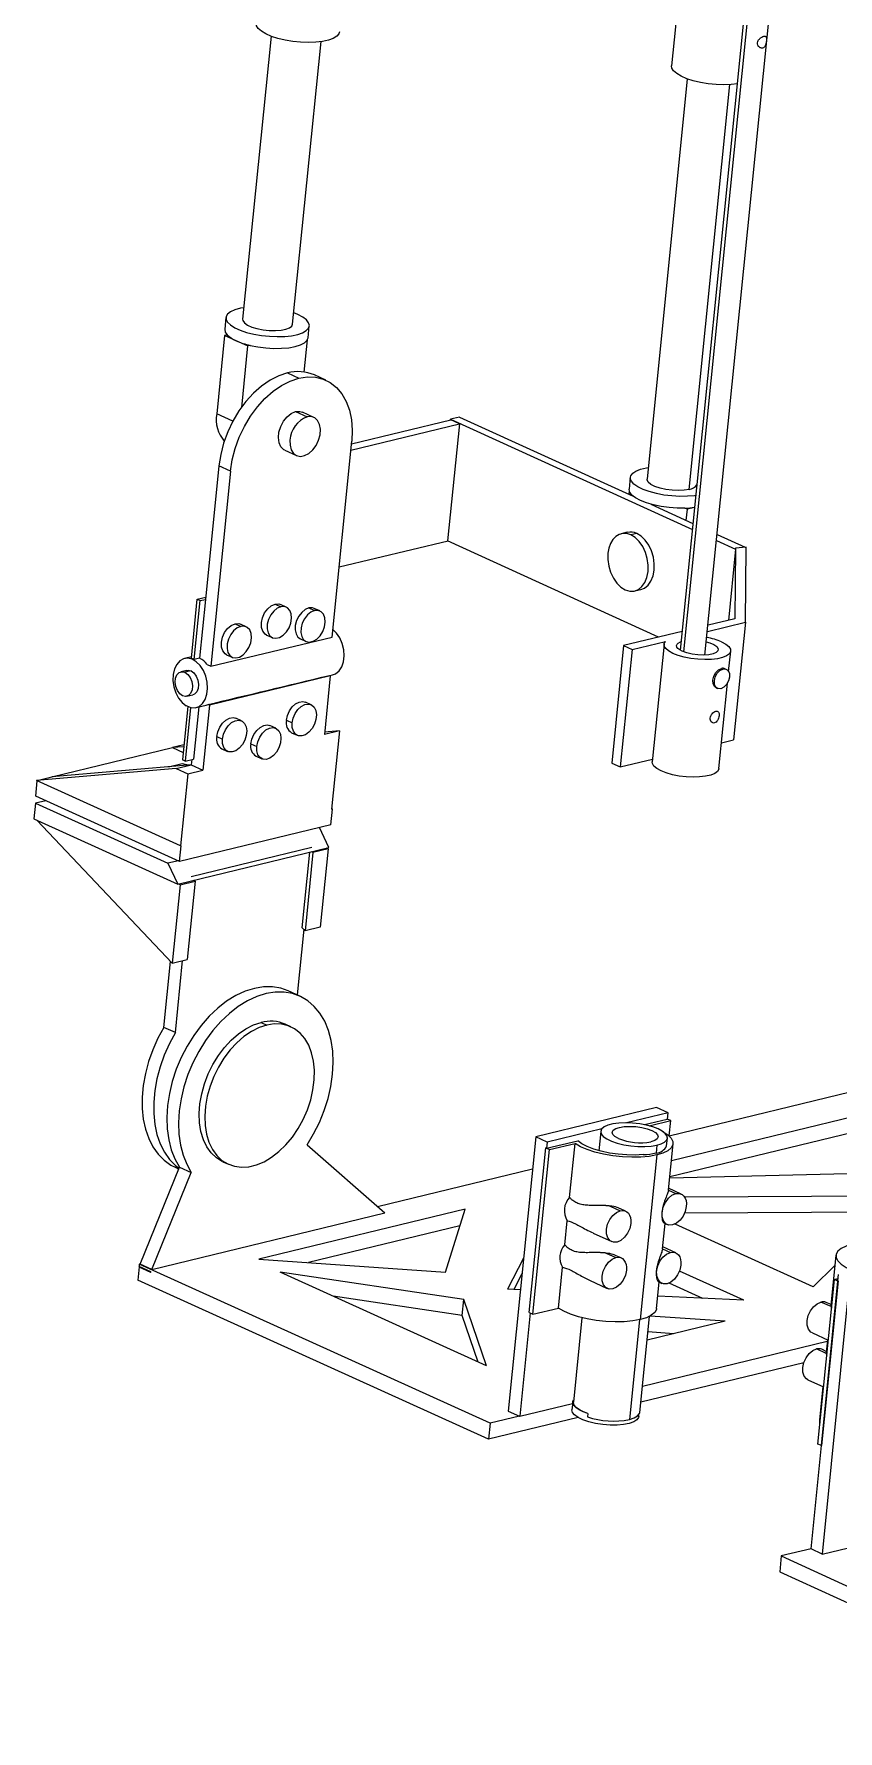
# Model space of a CAD drawing. Header units: inches. Extents: x 0.1 to 8.4, y -6.9 to 10.9.
# Drawn here: x 0.886 to 2.774, y -6.882 to -2.899 of the extents above; entities that cross this region are included whole.
import ezdxf

# ---------------------------------------------------------------- set-up
doc = ezdxf.new("R2010")
doc.units = ezdxf.units.IN
doc.header["$MEASUREMENT"] = 0

msp = doc.modelspace()

# ---------------------------------------------------------------- linework, layer by layer
at = {"color": 7, "linetype": 'Continuous', "lineweight": 25}
for p, q in [((2.5645, -1.1719), (2.3831, -2.9732)), ((2.6904, -1.4947), (2.4033, -4.3451)), ((2.4615, -4.3565), (2.7489, -1.5035)), ((1.4426, -2.9041), (1.3757, -3.5682)), ((1.4932, -3.5801), (1.5601, -2.9168)), ((2.4199, -3.0042), (2.3254, -3.9433)), ((1.3366, -3.5643), (1.3338, -3.5919)), ((1.5057, -3.5572), (1.496, -3.5532)), ((1.5296, -3.6116), (1.5324, -3.584)), ((1.3336, -3.6065), (1.3151, -3.7904)), ((1.3395, -3.605), (1.3336, -3.6065)), ((1.3605, -3.6187), (1.3336, -3.6065)), ((1.3874, -3.631), (1.3605, -3.6187)), ((1.5203, -3.6922), (1.5279, -3.6168)), ((1.3874, -3.631), (1.3729, -3.7753)), ((1.3934, -3.6296), (1.3874, -3.631)), ((1.4813, -3.6943), (1.5082, -3.7066)), ((1.5713, -3.7114), (1.5443, -3.6991)), ((1.5003, -3.7852), (1.5272, -3.7974)), ((1.543, -3.7986), (1.5161, -3.7864)), ((1.6303, -3.8753), (1.8849, -3.8138)), ((1.6317, -3.8609), (1.8648, -3.8046)), ((1.8849, -3.8138), (1.8573, -4.0887)), ((1.8638, -3.8048), (1.864, -3.8031)), ((1.8853, -3.798), (1.864, -3.8031)), ((1.864, -3.8031), (2.4319, -4.0616)), ((1.8849, -3.8138), (1.8648, -3.8046)), ((1.8853, -3.798), (2.2929, -3.9836)), ((1.586, -4.3144), (1.6323, -3.8545)), ((1.4753, -3.8759), (1.5022, -3.8882)), ((1.3203, -3.9123), (1.2888, -4.2257)), ((1.3472, -3.9245), (1.3011, -4.3823)), ((1.3472, -3.9245), (1.3203, -3.9123)), ((2.2862, -3.9393), (2.2834, -3.9669)), ((2.2837, -3.9711), (2.2829, -3.979)), ((2.3341, -4.0023), (2.4333, -4.0475)), ((2.4201, -4.0142), (2.4145, -4.0117)), ((2.4175, -4.0403), (2.4201, -4.0142)), ((2.437, -4.0102), (2.4201, -4.0142)), ((1.8587, -4.0893), (1.6025, -4.1504)), ((2.3526, -4.3142), (1.8573, -4.0887)), ((2.2791, -4.0684), (2.2648, -4.0718)), ((2.3016, -4.0711), (2.2873, -4.0745)), ((2.4886, -4.0875), (2.5334, -4.1079)), ((2.49, -4.0733), (2.5557, -4.1032)), ((2.5334, -4.1079), (2.5165, -4.2751)), ((2.5335, -4.1053), (2.5318, -4.2714)), ((2.5335, -4.1053), (2.5334, -4.1069)), ((2.5334, -4.1079), (2.5334, -4.1069)), ((2.5583, -4.1029), (2.5335, -4.1053)), ((2.5564, -4.2796), (2.5583, -4.1029)), ((1.2695, -4.2256), (1.2892, -4.2209)), ((2.2968, -4.2059), (2.3111, -4.2025)), ((1.2556, -4.3636), (1.2695, -4.2256)), ((1.2623, -4.3667), (1.2762, -4.2287)), ((1.2695, -4.2256), (1.2762, -4.2287)), ((1.2888, -4.2257), (1.2749, -4.3637)), ((1.2762, -4.2287), (1.2888, -4.2257)), ((1.4522, -4.2368), (1.4657, -4.2429)), ((1.4783, -4.2439), (1.4648, -4.2378)), ((1.5314, -4.2459), (1.5448, -4.2521)), ((1.5575, -4.253), (1.544, -4.2469)), ((1.3581, -4.283), (1.3715, -4.2891)), ((1.3841, -4.29), (1.3707, -4.2839)), ((2.4078, -4.301), (2.2702, -4.3338)), ((2.4671, -4.3008), (2.5564, -4.2796)), ((2.5318, -4.2714), (2.4686, -4.2865)), ((2.5564, -4.2796), (2.5286, -4.5555)), ((1.3011, -4.3823), (1.586, -4.3144)), ((1.4322, -4.3094), (1.4457, -4.3155)), ((1.5114, -4.3186), (1.5248, -4.3247)), ((2.2702, -4.3338), (2.2424, -4.6098)), ((2.2702, -4.3338), (2.2903, -4.343)), ((2.2903, -4.343), (2.3689, -4.3243)), ((2.3653, -4.3312), (2.3375, -4.6071)), ((1.2559, -4.3608), (1.2393, -4.3648)), ((1.2556, -4.3636), (1.2607, -4.366)), ((1.2749, -4.3637), (1.2623, -4.3667)), ((1.2923, -4.3783), (1.3011, -4.3823)), ((1.338, -4.3556), (1.3515, -4.3617)), ((2.2903, -4.343), (2.2625, -4.6189)), ((2.5171, -4.3954), (2.522, -4.347)), ((1.2451, -4.3924), (1.2309, -4.3958)), ((1.2548, -4.3935), (1.2405, -4.3969)), ((1.5816, -4.405), (1.2977, -4.4739)), ((1.5816, -4.405), (1.5678, -4.5429)), ((1.5801, -4.4044), (1.5816, -4.405)), ((1.5809, -4.4047), (1.5872, -4.4032)), ((2.5115, -4.39), (2.5082, -4.3885)), ((1.2446, -4.4532), (1.2588, -4.4499)), ((2.4878, -4.4333), (2.4912, -4.4348)), ((2.4942, -4.6229), (2.5144, -4.4225)), ((1.247, -4.4762), (1.2343, -4.6024)), ((1.2538, -4.4795), (1.2411, -4.6055)), ((1.2433, -4.4753), (1.2434, -4.4746)), ((1.2444, -4.475), (1.2433, -4.4753)), ((1.2434, -4.4746), (1.2501, -4.4776)), ((1.2501, -4.4778), (1.2501, -4.4776)), ((1.2501, -4.4778), (1.2543, -4.4797)), ((1.273, -4.4781), (1.2608, -4.6008)), ((1.2666, -4.4797), (1.2902, -4.474)), ((1.2977, -4.4739), (1.2824, -4.6265)), ((1.2977, -4.4739), (1.2948, -4.4725)), ((1.5368, -4.4731), (1.5232, -4.4669)), ((1.3732, -4.5109), (1.3597, -4.5047)), ((1.4535, -4.5281), (1.44, -4.522)), ((1.4786, -4.5097), (1.4786, -4.5096)), ((1.4786, -4.5096), (1.4921, -4.5158)), ((1.4907, -4.5387), (1.5043, -4.5448)), ((1.6032, -4.5343), (1.5678, -4.5429)), ((1.6032, -4.5343), (1.5683, -4.5374)), ((1.6032, -4.5343), (1.5848, -4.7182)), ((0.9276, -4.6426), (1.2115, -4.5737)), ((1.2379, -4.5673), (1.2115, -4.5737)), ((1.2374, -4.5715), (1.2115, -4.5737)), ((1.2115, -4.5737), (1.2361, -4.5849)), ((1.3151, -4.5474), (1.3286, -4.5536)), ((1.3272, -4.5765), (1.3407, -4.5826)), ((1.3286, -4.5536), (1.3286, -4.5536)), ((1.3954, -4.5648), (1.3954, -4.5647)), ((1.3954, -4.5647), (1.4089, -4.5708)), ((1.4089, -4.5709), (1.4089, -4.5708)), ((2.5003, -4.5623), (2.5286, -4.5555)), ((1.2554, -4.6142), (0.9276, -4.6426)), ((1.2019, -4.6189), (1.234, -4.6111)), ((1.2199, -4.6228), (1.2554, -4.6142)), ((1.234, -4.6111), (1.2521, -4.6145)), ((1.2411, -4.6055), (1.2343, -4.6024)), ((1.2411, -4.6055), (1.2608, -4.6008)), ((1.2566, -4.6018), (1.2554, -4.6142)), ((1.2554, -4.6142), (1.2824, -4.6265)), ((1.4075, -4.5937), (1.421, -4.5999)), ((2.2424, -4.6098), (2.2625, -4.6189)), ((2.2625, -4.6189), (2.3381, -4.6009)), ((0.8901, -4.6875), (0.8936, -4.6519)), ((1.2199, -4.6228), (0.8921, -4.6512)), ((0.8921, -4.6512), (0.8938, -4.6508)), ((1.23, -4.8043), (0.8921, -4.6512)), ((0.8938, -4.6508), (0.9276, -4.6426)), ((1.2199, -4.6228), (1.2469, -4.6351)), ((1.2469, -4.6351), (1.23, -4.8043)), ((1.2469, -4.6351), (1.2824, -4.6265)), ((0.914, -4.6984), (0.8895, -4.7044)), ((1.2279, -4.8406), (0.8901, -4.6875)), ((0.8895, -4.7044), (0.8858, -4.7411)), ((0.8895, -4.7044), (1.2003, -4.8452)), ((1.5828, -4.7546), (1.5865, -4.7178)), ((1.5865, -4.7178), (1.5848, -4.7182)), ((1.5849, -4.7171), (1.5865, -4.7178)), ((0.8858, -4.7411), (1.2237, -4.8942)), ((0.8928, -4.7443), (1.2104, -5.0794)), ((1.5828, -4.7546), (1.2279, -4.8406)), ((1.5785, -4.8082), (1.5561, -4.7611)), ((1.2237, -4.8942), (1.5785, -4.8082)), ((1.2279, -4.8406), (1.2316, -4.8039)), ((1.23, -4.8043), (1.2316, -4.8039)), ((1.2547, -4.8761), (1.5386, -4.8072)), ((1.2547, -4.8761), (1.5386, -4.8072)), ((1.2547, -4.8761), (1.5386, -4.8073)), ((1.5158, -4.9964), (1.5336, -4.8191)), ((1.5411, -4.8198), (1.5375, -4.8181)), ((1.5386, -4.8072), (1.5386, -4.8072)), ((1.5386, -4.8072), (1.5386, -4.8073)), ((1.5766, -4.8112), (1.5411, -4.8198)), ((1.5766, -4.8112), (1.5582, -4.9951)), ((1.5766, -4.8112), (1.5729, -4.8095)), ((1.2249, -4.8393), (1.2003, -4.8452)), ((1.2003, -4.8452), (1.2237, -4.8942)), ((1.5411, -4.8198), (1.5227, -5.0037)), ((1.2289, -4.8955), (1.2104, -5.0794)), ((1.2289, -4.8955), (1.2252, -4.8939)), ((1.2289, -4.8955), (1.2644, -4.8869)), ((1.2644, -4.8869), (1.2459, -5.0708)), ((1.2547, -4.8761), (1.2547, -4.8761)), ((1.2547, -4.8761), (1.2547, -4.8761)), ((1.2547, -4.8761), (1.2547, -4.8761)), ((1.2644, -4.8869), (1.2607, -4.8853)), ((1.5193, -5.0001), (1.5038, -5.1542)), ((1.5158, -4.9964), (1.5227, -5.0037)), ((1.5582, -4.9951), (1.5227, -5.0037)), ((1.191, -5.2302), (1.2065, -5.0753)), ((1.2104, -5.0794), (1.2459, -5.0708)), ((1.218, -5.2424), (1.2349, -5.0735)), ((1.5101, -5.1571), (1.4827, -5.1446)), ((1.218, -5.2424), (1.191, -5.2302)), ((1.4193, -5.2187), (1.4324, -5.2247)), ((1.4889, -5.2288), (1.4758, -5.2229)), ((2.3774, -5.4846), (3.2955, -5.262)), ((3.1857, -5.3487), (2.3827, -5.5434)), ((3.1239, -5.4002), (2.3789, -5.5808)), ((2.3478, -5.4183), (2.064, -5.4872)), ((2.3749, -5.4306), (2.2776, -5.4542)), ((2.3191, -5.4585), (2.373, -5.4455)), ((2.3305, -5.4612), (2.381, -5.4491)), ((2.3749, -5.4306), (2.3478, -5.4183)), ((2.381, -5.4491), (2.373, -5.4455)), ((2.3734, -5.4457), (2.3749, -5.4306)), ((2.3774, -5.4849), (2.381, -5.4491)), ((2.064, -5.4872), (1.9994, -6.1306)), ((2.091, -5.4994), (2.064, -5.4872)), ((2.0895, -5.5138), (2.163, -5.4961)), ((2.2193, -5.4683), (2.091, -5.4994)), ((2.2166, -5.4743), (2.212, -5.5196)), ((2.3714, -5.5085), (2.3733, -5.4901)), ((1.5271, -5.5056), (1.7099, -5.6656)), ((2.0489, -5.8996), (2.0879, -5.5133)), ((2.0572, -5.9034), (2.0961, -5.517)), ((2.0882, -5.5132), (2.0879, -5.5133)), ((2.0879, -5.5133), (2.0961, -5.517)), ((2.0882, -5.5132), (2.0895, -5.5138)), ((2.091, -5.4994), (2.0895, -5.5138)), ((2.0961, -5.517), (2.1563, -5.5027)), ((2.1435, -5.6292), (2.1563, -5.5027)), ((2.3482, -5.5297), (2.3092, -5.916)), ((2.3488, -5.5067), (2.3469, -5.5251)), ((2.3758, -5.6117), (2.3867, -5.5036)), ((1.1351, -5.7858), (1.228, -5.5581)), ((1.1626, -5.7983), (1.2554, -5.5705)), ((1.2171, -5.5585), (1.2261, -5.5626)), ((1.228, -5.5581), (1.2554, -5.5705)), ((1.3296, -5.5456), (1.3427, -5.5515)), ((1.6928, -5.6506), (2.0564, -5.5625)), ((2.3787, -5.583), (2.9194, -5.5702)), ((2.3756, -5.6117), (2.3757, -5.6125)), ((2.3757, -5.6125), (2.3929, -5.6203)), ((2.4055, -5.6213), (2.3762, -5.6079)), ((2.2388, -5.6496), (2.2626, -5.6604)), ((2.2752, -5.6613), (2.2628, -5.6557)), ((2.9334, -5.6257), (2.4138, -5.6289)), ((1.1626, -5.7983), (1.7099, -5.6656)), ((1.8982, -5.6568), (1.4139, -5.7742)), ((1.8524, -5.8045), (1.8982, -5.6568)), ((2.1323, -5.7403), (2.138, -5.684)), ((2.3619, -5.7497), (2.3678, -5.6906)), ((2.3649, -5.6893), (2.3729, -5.6929)), ((2.7157, -5.8389), (2.3912, -5.6918)), ((2.895, -5.6633), (2.4136, -5.6663)), ((1.886, -5.6962), (1.5309, -5.7823)), ((2.1987, -5.713), (2.2426, -5.733)), ((1.4139, -5.7742), (1.8524, -5.8045)), ((2.0354, -5.7715), (1.998, -5.8449)), ((2.2294, -5.76), (2.2523, -5.7704)), ((2.2649, -5.7714), (2.2531, -5.766)), ((2.3619, -5.75), (2.3802, -5.7583)), ((2.3928, -5.7593), (2.3623, -5.7454)), ((2.7691, -5.765), (2.7572, -5.8832)), ((1.1327, -5.7923), (1.1295, -5.8236)), ((1.1325, -5.7923), (1.1328, -5.7916)), ((1.1325, -5.7923), (1.1599, -5.8047)), ((1.1333, -5.7863), (1.1328, -5.7916)), ((1.1602, -5.804), (1.1328, -5.7916)), ((1.1333, -5.7863), (1.1351, -5.7858)), ((1.9568, -6.1594), (1.1333, -5.7863)), ((1.1626, -5.7983), (1.1351, -5.7858)), ((1.1599, -5.8047), (1.1602, -5.804)), ((1.1599, -5.8047), (1.1601, -5.8046)), ((1.1602, -5.804), (1.1601, -5.8046)), ((1.8955, -5.8689), (1.4639, -5.8049)), ((1.9486, -6.0246), (1.4639, -5.8049)), ((2.0317, -5.8088), (2.013, -5.8456)), ((2.1174, -5.889), (2.127, -5.7933)), ((2.5525, -5.8708), (2.4016, -5.8024)), ((2.7667, -5.789), (2.7157, -5.8389)), ((2.774, -5.8104), (2.7726, -5.8248)), ((1.953, -6.1968), (1.1295, -5.8236)), ((2.0279, -5.8463), (1.998, -5.8449)), ((2.1901, -5.8238), (2.2322, -5.843)), ((2.3478, -5.8899), (2.354, -5.8282)), ((2.3515, -5.827), (2.3601, -5.831)), ((2.4564, -5.8663), (2.3772, -5.8304)), ((2.7265, -6.208), (2.7654, -5.8217)), ((2.7347, -6.2118), (2.7736, -5.8255)), ((2.774, -5.8254), (2.7354, -6.2116)), ((2.8009, -5.8226), (2.7368, -6.4663)), ((2.7654, -5.8217), (2.7731, -5.8199)), ((2.7736, -5.8255), (2.7654, -5.8217)), ((2.774, -5.8254), (2.7726, -5.8248)), ((2.774, -5.8254), (2.7736, -5.8255)), ((1.8917, -5.9062), (1.5882, -5.8613)), ((1.8917, -5.9062), (1.8955, -5.8689)), ((1.9486, -6.0246), (1.8955, -5.8689)), ((2.0572, -5.9034), (2.1174, -5.889)), ((2.5525, -5.8708), (2.3507, -5.8614)), ((2.7574, -5.8856), (2.7337, -5.8748)), ((2.7574, -5.8809), (2.7463, -5.8758)), ((2.7575, -5.8832), (2.7574, -5.8856)), ((2.7574, -5.8856), (2.7586, -5.8892)), ((1.9291, -6.0157), (1.8917, -5.9062)), ((2.0508, -5.9004), (2.0264, -6.143)), ((2.0489, -5.8996), (2.0572, -5.9034)), ((2.1725, -5.9116), (2.1526, -6.11)), ((2.3084, -6.1339), (2.3311, -5.9084)), ((2.5092, -5.9199), (2.3255, -5.9644)), ((2.5092, -5.9199), (2.3325, -5.9077)), ((2.7487, -5.9674), (2.3146, -6.0727)), ((2.3885, -5.9492), (2.3275, -5.945)), ((2.7136, -5.9474), (2.751, -5.9645)), ((2.7491, -5.9636), (2.7461, -5.9932)), ((2.7462, -5.9953), (2.7233, -5.9848)), ((2.7464, -5.9906), (2.7359, -5.9858)), ((2.7464, -5.9932), (2.7462, -5.9953)), ((2.7462, -5.9953), (2.7475, -5.9994)), ((2.6935, -6.0173), (2.3108, -6.11)), ((2.7033, -6.0575), (2.74, -6.0741)), ((2.7381, -6.0733), (2.7302, -6.1513)), ((1.9994, -6.1306), (2.026, -6.1426)), ((2.0264, -6.143), (2.1507, -6.1129)), ((2.151, -6.1095), (2.1491, -6.1279)), ((2.1634, -6.1458), (1.953, -6.1968)), ((1.9568, -6.1594), (1.953, -6.1968)), ((2.026, -6.1426), (1.9568, -6.1594)), ((2.026, -6.1428), (2.026, -6.1426)), ((2.0264, -6.143), (2.026, -6.1428)), ((2.1861, -6.1362), (2.1853, -6.1444)), ((2.3058, -6.1437), (2.3063, -6.1392)), ((2.7341, -6.2115), (2.71, -6.4542)), ((2.7347, -6.2118), (2.7265, -6.208)), ((2.7354, -6.2116), (2.7347, -6.2118)), ((2.7368, -6.4663), (3.0228, -6.3984)), ((2.6407, -6.4708), (2.637, -6.5081)), ((2.7105, -6.4542), (2.6407, -6.4708)), ((2.6407, -6.4708), (3.4575, -6.8443)), ((2.71, -6.4542), (2.7102, -6.4543)), ((2.7368, -6.4663), (2.7105, -6.4542)), ((2.637, -6.5081), (3.4538, -6.8817))]:
    msp.add_line(p, q, dxfattribs=at)
at = {"color": 8, "linetype": 'Continuous', "lineweight": 25}
for p, q in [((2.4117, -4.3491), (2.699, -1.4971)), ((2.4245, -3.9676), (2.5202, -3.0177)), ((1.3529, -3.8076), (1.3151, -3.7904)), ((2.3075, -5.9164), (2.2839, -6.1506))]:
    msp.add_line(p, q, dxfattribs=at)
at = {"color": 7, "linetype": 'Continuous', "lineweight": 25, "flags": 128}
for points in [[(1.6035, -2.8936), (1.6019, -2.8985), (1.5968, -2.9042), (1.5885, -2.9092), (1.5772, -2.9132), (1.5634, -2.9162), (1.5476, -2.9181), (1.5303, -2.9187), (1.5121, -2.9181), (1.4936, -2.9163), (1.4756, -2.9133), (1.4587, -2.9093), (1.4434, -2.9044), (1.4303, -2.8987), (1.4199, -2.8925), (1.4125, -2.886), (1.4084, -2.8794), (1.4077, -2.8738)], [(2.5375, -3.0158), (2.523, -3.0175), (2.5057, -3.0181), (2.4875, -3.0175), (2.469, -3.0157), (2.451, -3.0127), (2.4341, -3.0087), (2.4188, -3.0038), (2.4057, -2.9981), (2.3953, -2.9919), (2.3879, -2.9854), (2.3838, -2.9788), (2.3831, -2.9732)], [(1.3784, -3.5413), (1.3707, -3.5427), (1.3577, -3.5462), (1.3476, -3.5507), (1.3406, -3.5561), (1.337, -3.5621), (1.3369, -3.5686), (1.3403, -3.5752), (1.3472, -3.5818), (1.3572, -3.5881), (1.37, -3.594), (1.3851, -3.5991), (1.402, -3.6033), (1.4201, -3.6064), (1.4387, -3.6084), (1.4572, -3.6092), (1.4748, -3.6086), (1.491, -3.6069), (1.5051, -3.6039), (1.5167, -3.5999), (1.5253, -3.595), (1.5306, -3.5892), (1.5325, -3.583), (1.5308, -3.5764), (1.5256, -3.5698), (1.5172, -3.5633), (1.5057, -3.5572), (1.5057, -3.5572)], [(1.3757, -3.5682), (1.3762, -3.5716), (1.3799, -3.5768), (1.387, -3.5819), (1.3972, -3.5866), (1.4096, -3.5904), (1.4237, -3.5932), (1.4384, -3.5948), (1.4528, -3.5951), (1.4661, -3.5941), (1.4775, -3.5918), (1.4861, -3.5885), (1.4915, -3.5842), (1.4932, -3.5801)], [(1.3338, -3.5919), (1.3349, -3.5983), (1.3395, -3.605)], [(1.3934, -3.6296), (1.4114, -3.6331), (1.4302, -3.6355), (1.449, -3.6367), (1.4672, -3.6365), (1.4841, -3.6351), (1.499, -3.6324), (1.5114, -3.6285), (1.5209, -3.6237), (1.527, -3.6181), (1.5296, -3.6118), (1.5296, -3.6116)], [(1.4813, -3.6943), (1.4608, -3.7011), (1.4404, -3.7114), (1.4205, -3.7251), (1.4013, -3.7419), (1.3835, -3.7615), (1.3672, -3.7835), (1.353, -3.8074), (1.3409, -3.8328), (1.3313, -3.8591), (1.3244, -3.8858), (1.3203, -3.9123)], [(1.5082, -3.7066), (1.5282, -3.7036), (1.5473, -3.7044), (1.5653, -3.709), (1.5818, -3.7171), (1.5965, -3.7288), (1.609, -3.7437), (1.6191, -3.7615), (1.6266, -3.782), (1.6314, -3.8046), (1.6333, -3.8289), (1.6323, -3.8545)], [(1.3472, -3.9245), (1.3513, -3.898), (1.3582, -3.8713), (1.3678, -3.845), (1.3799, -3.8197), (1.3942, -3.7958), (1.4104, -3.7738), (1.4283, -3.7542), (1.4474, -3.7373), (1.4673, -3.7236), (1.4878, -3.7133), (1.5082, -3.7066)], [(1.4753, -3.8759), (1.4725, -3.8744), (1.4657, -3.8677), (1.4614, -3.858), (1.4598, -3.8461), (1.4611, -3.833), (1.4652, -3.8198), (1.4718, -3.8075), (1.4803, -3.7971), (1.4901, -3.7894), (1.5003, -3.7852)], [(1.487, -3.8519), (1.4871, -3.8642), (1.4899, -3.8748), (1.4952, -3.8831), (1.5026, -3.8884), (1.5115, -3.8902), (1.5213, -3.8884), (1.5311, -3.8832), (1.5404, -3.875), (1.5482, -3.8643), (1.5541, -3.8521), (1.5576, -3.8392), (1.5585, -3.8266), (1.5565, -3.8153), (1.552, -3.8061), (1.5453, -3.7998), (1.5368, -3.7968), (1.5272, -3.7974)], [(1.5003, -3.7852), (1.5102, -3.7846), (1.5161, -3.7864)], [(2.4399, -3.982), (2.4367, -3.9825), (2.4201, -3.9839), (2.4022, -3.9841), (2.3837, -3.9831), (2.3651, -3.9808), (2.3473, -3.9774), (2.3308, -3.9729), (2.3162, -3.9676), (2.304, -3.9616), (2.2948, -3.9552), (2.2888, -3.9486), (2.2862, -3.942), (2.2872, -3.9356), (2.2917, -3.9297), (2.2995, -3.9246), (2.3104, -3.9203), (2.3239, -3.9171), (2.3281, -3.9164)], [(2.4145, -4.0117), (2.3962, -4.0116), (2.3773, -4.0103), (2.3586, -4.0078), (2.3407, -4.0041), (2.3244, -3.9993), (2.3101, -3.9938), (2.2985, -3.9876), (2.29, -3.981), (2.2849, -3.9742), (2.2834, -3.9676), (2.2834, -3.9669)], [(2.4245, -3.9676), (2.4126, -3.9695), (2.3989, -3.9702), (2.3843, -3.9696), (2.3697, -3.9676), (2.356, -3.9646), (2.344, -3.9605), (2.3346, -3.9558), (2.3283, -3.9506), (2.3255, -3.9453), (2.3254, -3.9433)], [(2.2337, -4.1174), (2.2335, -4.1323), (2.2356, -4.1475), (2.24, -4.1622), (2.2464, -4.1758), (2.2545, -4.1876), (2.264, -4.1969), (2.2743, -4.2032), (2.285, -4.2064), (2.2954, -4.2062), (2.3051, -4.2026), (2.3136, -4.1958), (2.3205, -4.1861), (2.3253, -4.1741), (2.3279, -4.1603), (2.3282, -4.1454), (2.3261, -4.1302), (2.3217, -4.1155), (2.3153, -4.1019), (2.3071, -4.0902), (2.2976, -4.0809), (2.2873, -4.0745)], [(2.2873, -4.0745), (2.278, -4.0715), (2.2688, -4.0712), (2.26, -4.0734), (2.2521, -4.0782), (2.2453, -4.0853), (2.2398, -4.0944), (2.2359, -4.1053), (2.2337, -4.1174)], [(2.3111, -4.2025), (2.3194, -4.1992), (2.3279, -4.1924), (2.3347, -4.1827), (2.3396, -4.1707), (2.3422, -4.1569), (2.3424, -4.142), (2.3403, -4.1269), (2.3359, -4.1121), (2.3295, -4.0985), (2.3214, -4.0868), (2.3119, -4.0775), (2.3016, -4.0711)], [(1.4322, -4.3094), (1.4288, -4.3073), (1.4233, -4.3007), (1.4203, -4.2914), (1.42, -4.2804), (1.4226, -4.2687), (1.4276, -4.2575), (1.4348, -4.2478), (1.4432, -4.2407), (1.4522, -4.2368)], [(1.4657, -4.2429), (1.4571, -4.2466), (1.449, -4.2531), (1.442, -4.2621), (1.4368, -4.2726), (1.4338, -4.2837), (1.4334, -4.2945), (1.4355, -4.304), (1.4399, -4.3113), (1.4463, -4.3158), (1.4541, -4.3171), (1.4626, -4.3151), (1.471, -4.3099), (1.4786, -4.3021), (1.4848, -4.2922), (1.4889, -4.2813), (1.4907, -4.2702), (1.4899, -4.26), (1.4866, -4.2515), (1.4811, -4.2455), (1.4739, -4.2426), (1.4657, -4.2429)], [(1.4522, -4.2368), (1.4608, -4.2365), (1.4648, -4.2378)], [(1.5314, -4.2459), (1.5228, -4.2496), (1.5147, -4.2562), (1.5077, -4.2651), (1.5025, -4.2756), (1.4996, -4.2867), (1.4991, -4.2975), (1.5012, -4.307), (1.5056, -4.3143), (1.5114, -4.3186)], [(1.5448, -4.2521), (1.5363, -4.2557), (1.5282, -4.2623), (1.5212, -4.2712), (1.516, -4.2817), (1.513, -4.2929), (1.5125, -4.3037), (1.5146, -4.3131), (1.519, -4.3204), (1.5254, -4.3249), (1.5332, -4.3262), (1.5417, -4.3242), (1.5502, -4.3191), (1.5578, -4.3112), (1.564, -4.3014), (1.5681, -4.2904), (1.5698, -4.2793), (1.569, -4.2691), (1.5657, -4.2606), (1.5603, -4.2546), (1.5531, -4.2517), (1.5448, -4.2521)], [(1.544, -4.2469), (1.5396, -4.2456), (1.5314, -4.2459)], [(1.338, -4.3556), (1.3346, -4.3535), (1.3291, -4.3469), (1.3261, -4.3376), (1.3259, -4.3265), (1.3284, -4.3148), (1.3335, -4.3036), (1.3406, -4.294), (1.3491, -4.2868), (1.3581, -4.283)], [(1.3715, -4.2891), (1.363, -4.2927), (1.3548, -4.2993), (1.3478, -4.3082), (1.3426, -4.3188), (1.3397, -4.3299), (1.3392, -4.3407), (1.3413, -4.3501), (1.3457, -4.3575), (1.3521, -4.362), (1.3599, -4.3633), (1.3684, -4.3612), (1.3768, -4.3561), (1.3845, -4.3482), (1.3906, -4.3384), (1.3948, -4.3274), (1.3965, -4.3163), (1.3957, -4.3061), (1.3924, -4.2976), (1.3869, -4.2916), (1.3797, -4.2887), (1.3715, -4.2891)], [(1.3581, -4.283), (1.3667, -4.2827), (1.3707, -4.2839)], [(1.5872, -4.4032), (1.5942, -4.4004), (1.6023, -4.3938), (1.6085, -4.3841), (1.6126, -4.3721), (1.6142, -4.3584), (1.6133, -4.3439), (1.6099, -4.3296), (1.6042, -4.3162), (1.5966, -4.3048), (1.5879, -4.2961)], [(2.5006, -4.3255), (2.5106, -4.3309), (2.5176, -4.3367), (2.5214, -4.3425), (2.5218, -4.3483), (2.5187, -4.3536), (2.5123, -4.3583), (2.5029, -4.3621), (2.4908, -4.3649), (2.4768, -4.3666), (2.4612, -4.3671), (2.4449, -4.3663), (2.4285, -4.3644), (2.4128, -4.3613), (2.3984, -4.3572), (2.3861, -4.3524), (2.3762, -4.3469), (2.3694, -4.3412), (2.3658, -4.3353), (2.3656, -4.3296), (2.3689, -4.3243)], [(2.408, -4.3476), (2.4022, -4.3444), (2.3979, -4.3411), (2.3953, -4.3376), (2.3947, -4.3342), (2.3959, -4.3311), (2.3989, -4.3282), (2.4037, -4.3257), (2.4053, -4.3251)], [(2.4646, -4.3256), (2.4725, -4.3279), (2.4822, -4.332), (2.489, -4.3367), (2.4923, -4.3415), (2.492, -4.3462), (2.4879, -4.3503), (2.4804, -4.3535), (2.4702, -4.3557), (2.4579, -4.3566), (2.4445, -4.3561), (2.4311, -4.3544), (2.4186, -4.3514), (2.408, -4.3476), (2.408, -4.3476)], [(1.2543, -4.4797), (1.2644, -4.4801), (1.2737, -4.4768), (1.2818, -4.4702), (1.288, -4.4605), (1.2921, -4.4485), (1.2937, -4.4348), (1.2928, -4.4204), (1.2893, -4.406), (1.2837, -4.3927), (1.2761, -4.3812), (1.267, -4.3722), (1.2571, -4.3664), (1.2469, -4.3641), (1.2371, -4.3654), (1.2283, -4.3702), (1.221, -4.3783), (1.2157, -4.3891), (1.2128, -4.402), (1.2123, -4.4161), (1.2144, -4.4307), (1.2189, -4.4447), (1.2255, -4.4573), (1.2338, -4.4677), (1.2433, -4.4753)], [(1.235, -4.4521), (1.2282, -4.4473), (1.2226, -4.4398), (1.2189, -4.4304), (1.2174, -4.4203), (1.2183, -4.4107), (1.2217, -4.4028), (1.2269, -4.3975), (1.2335, -4.3955), (1.2405, -4.3969)], [(1.2405, -4.3969), (1.2473, -4.4017), (1.2529, -4.4093), (1.2566, -4.4187), (1.2581, -4.4288), (1.2571, -4.4384), (1.2538, -4.4463), (1.2486, -4.4516), (1.242, -4.4536), (1.235, -4.4521)], [(1.2451, -4.3924), (1.2477, -4.3921), (1.2548, -4.3935)], [(1.2548, -4.3935), (1.2615, -4.3983), (1.2671, -4.4059), (1.2709, -4.4153), (1.2724, -4.4254), (1.2714, -4.435), (1.2681, -4.4429), (1.2628, -4.4482), (1.2588, -4.4499)], [(2.4878, -4.4333), (2.4838, -4.4302), (2.4807, -4.4236), (2.4802, -4.4151), (2.4824, -4.406), (2.487, -4.3976), (2.4933, -4.3913), (2.5003, -4.3879)], [(2.5192, -4.4082), (2.5169, -4.4173), (2.5123, -4.4257), (2.506, -4.432), (2.499, -4.4354), (2.4924, -4.4353), (2.4871, -4.4317), (2.484, -4.4252), (2.4835, -4.4167), (2.4858, -4.4076), (2.4904, -4.3992), (2.4967, -4.3928), (2.5037, -4.3894)], [(2.5037, -4.3894), (2.5071, -4.389), (2.5103, -4.3896), (2.5132, -4.3909), (2.5156, -4.3932), (2.5174, -4.3961), (2.5187, -4.3997), (2.5193, -4.4038), (2.5192, -4.4082)], [(1.4786, -4.5096), (1.481, -4.4985), (1.4856, -4.4877), (1.4922, -4.4783), (1.5001, -4.4711), (1.5086, -4.4666), (1.5169, -4.4654), (1.5232, -4.4669)], [(1.4921, -4.5158), (1.4945, -4.5046), (1.4991, -4.4939), (1.5057, -4.4844), (1.5136, -4.4772), (1.5221, -4.4728), (1.5304, -4.4715), (1.5379, -4.4736), (1.5438, -4.4789), (1.5477, -4.4868), (1.5491, -4.4967), (1.548, -4.5076), (1.5445, -4.5187), (1.5388, -4.5289), (1.5315, -4.5373), (1.5232, -4.5433), (1.5147, -4.5461), (1.5067, -4.5457), (1.4999, -4.542), (1.495, -4.5353), (1.4923, -4.5263), (1.4921, -4.5158)], [(1.3151, -4.5474), (1.3174, -4.5363), (1.3221, -4.5255), (1.3287, -4.5161), (1.3365, -4.5089), (1.345, -4.5044), (1.3534, -4.5032), (1.3597, -4.5047)], [(1.3286, -4.5536), (1.3309, -4.5424), (1.3356, -4.5317), (1.3422, -4.5222), (1.3501, -4.515), (1.3586, -4.5106), (1.3669, -4.5093), (1.3744, -4.5114), (1.3803, -4.5167), (1.3842, -4.5246), (1.3856, -4.5345), (1.3845, -4.5454), (1.3809, -4.5565), (1.3753, -4.5667), (1.368, -4.5751), (1.3597, -4.5811), (1.3512, -4.5839), (1.3432, -4.5835), (1.3364, -4.5798), (1.3314, -4.5731), (1.3288, -4.5641), (1.3286, -4.5536)], [(1.3954, -4.5647), (1.3977, -4.5536), (1.4024, -4.5428), (1.409, -4.5334), (1.4168, -4.5261), (1.4253, -4.5217), (1.4337, -4.5205), (1.44, -4.522)], [(1.4089, -4.5708), (1.4112, -4.5597), (1.4159, -4.5489), (1.4225, -4.5395), (1.4303, -4.5323), (1.4388, -4.5278), (1.4472, -4.5266), (1.4547, -4.5287), (1.4606, -4.534), (1.4644, -4.5419), (1.4659, -4.5517), (1.4648, -4.5627), (1.4612, -4.5738), (1.4555, -4.584), (1.4482, -4.5924), (1.44, -4.5983), (1.4314, -4.6012), (1.4234, -4.6008), (1.4167, -4.597), (1.4117, -4.5904), (1.409, -4.5814), (1.4089, -4.5709)], [(2.4942, -4.6229), (2.494, -4.6242), (2.4909, -4.6295), (2.4845, -4.6342), (2.4751, -4.6381), (2.4631, -4.6409), (2.449, -4.6426), (2.4334, -4.643), (2.4171, -4.6423), (2.4007, -4.6403), (2.385, -4.6372), (2.3706, -4.6332), (2.3583, -4.6283), (2.3484, -4.6229), (2.3416, -4.6171), (2.338, -4.6112), (2.3375, -4.6071)], [(1.4827, -5.1446), (1.4655, -5.1385), (1.4457, -5.1352), (1.4249, -5.1352), (1.4034, -5.1387), (1.3816, -5.1455), (1.3598, -5.1557), (1.3382, -5.169), (1.3173, -5.1852), (1.2972, -5.2041), (1.2784, -5.2255), (1.261, -5.2489), (1.2453, -5.2742), (1.2316, -5.3009), (1.22, -5.3286), (1.2107, -5.357), (1.2038, -5.3855), (1.1995, -5.4139), (1.1978, -5.4417), (1.1988, -5.4685), (1.2023, -5.4938), (1.2084, -5.5175), (1.217, -5.539), (1.228, -5.5581)], [(1.5271, -5.5056), (1.5426, -5.4802), (1.5562, -5.4534), (1.5675, -5.4256), (1.5766, -5.3972), (1.5832, -5.3686), (1.5872, -5.3403), (1.5887, -5.3126), (1.5875, -5.2859), (1.5837, -5.2607), (1.5773, -5.2373), (1.5685, -5.216), (1.5573, -5.1971), (1.544, -5.181), (1.5286, -5.1678), (1.5116, -5.1577), (1.493, -5.151), (1.4731, -5.1476), (1.4523, -5.1476), (1.4309, -5.1511), (1.4091, -5.158), (1.3872, -5.1681), (1.3657, -5.1814), (1.3447, -5.1976), (1.3247, -5.2165), (1.3058, -5.2379), (1.2884, -5.2614), (1.2727, -5.2867), (1.259, -5.3133), (1.2474, -5.3411), (1.2381, -5.3694), (1.2313, -5.398), (1.227, -5.4264), (1.2253, -5.4541), (1.2262, -5.4809), (1.2298, -5.5063), (1.2359, -5.5299), (1.2445, -5.5514), (1.2554, -5.5705)], [(1.191, -5.2302), (1.1769, -5.2559), (1.1649, -5.2828), (1.1551, -5.3104), (1.1476, -5.3384), (1.1426, -5.3663), (1.1401, -5.3937), (1.1401, -5.4203), (1.1427, -5.4456), (1.1478, -5.4694), (1.1554, -5.4912), (1.1653, -5.5108), (1.1774, -5.5279), (1.1915, -5.5422), (1.2074, -5.5535), (1.2171, -5.5585)], [(1.218, -5.2424), (1.2039, -5.2682), (1.1919, -5.2951), (1.1821, -5.3227), (1.1746, -5.3506), (1.1696, -5.3785), (1.1671, -5.4059), (1.1671, -5.4325), (1.1697, -5.4579), (1.1748, -5.4816), (1.1824, -5.5035), (1.1923, -5.5231), (1.2044, -5.5401), (1.2185, -5.5544), (1.2268, -5.5608)], [(1.3296, -5.5456), (1.3281, -5.5449), (1.3142, -5.5363), (1.302, -5.5248), (1.2918, -5.5105), (1.2838, -5.4938), (1.278, -5.4749), (1.2747, -5.4543), (1.2739, -5.4323), (1.2756, -5.4094), (1.2798, -5.386), (1.2863, -5.3625), (1.2951, -5.3395), (1.3061, -5.3174), (1.3189, -5.2965), (1.3333, -5.2774), (1.3491, -5.2603), (1.3659, -5.2456), (1.3834, -5.2337), (1.4013, -5.2246), (1.4193, -5.2187)], [(1.4324, -5.2247), (1.4144, -5.2306), (1.3965, -5.2396), (1.379, -5.2516), (1.3622, -5.2662), (1.3464, -5.2833), (1.3319, -5.3024), (1.3192, -5.3233), (1.3082, -5.3454), (1.2994, -5.3685), (1.2929, -5.3919), (1.2887, -5.4153), (1.287, -5.4383), (1.2878, -5.4602), (1.2911, -5.4809), (1.2968, -5.4997), (1.3049, -5.5165), (1.3151, -5.5307), (1.3273, -5.5423), (1.3411, -5.5508), (1.3565, -5.5563), (1.373, -5.5585), (1.3903, -5.5574), (1.4081, -5.5531), (1.4261, -5.5456), (1.4439, -5.5351), (1.4611, -5.5218), (1.4774, -5.5059), (1.4926, -5.4877), (1.5062, -5.4676), (1.5181, -5.4461), (1.528, -5.4234), (1.5357, -5.4001), (1.5411, -5.3767), (1.544, -5.3534), (1.5445, -5.3309), (1.5424, -5.3096), (1.5379, -5.2898), (1.531, -5.2719), (1.5218, -5.2564), (1.5106, -5.2435), (1.4975, -5.2334), (1.4829, -5.2264), (1.4669, -5.2225), (1.45, -5.222), (1.4324, -5.2247)], [(2.3519, -5.4686), (2.3392, -5.4637), (2.3244, -5.4596), (2.3083, -5.4566), (2.2916, -5.4548), (2.275, -5.4542), (2.2593, -5.4548), (2.2453, -5.4568), (2.2335, -5.4599), (2.2246, -5.464), (2.2188, -5.4689), (2.2166, -5.4745), (2.2179, -5.4804), (2.2227, -5.4863), (2.2309, -5.4921), (2.2419, -5.4975), (2.2554, -5.5021), (2.2707, -5.5058), (2.2871, -5.5085), (2.3039, -5.5099), (2.3202, -5.5101), (2.3354, -5.509), (2.3488, -5.5067)], [(2.3164, -5.5286), (2.2977, -5.5298), (2.2778, -5.5296), (2.2574, -5.528), (2.2372, -5.5252), (2.2179, -5.5211), (2.2003, -5.516), (2.1849, -5.51), (2.1723, -5.5033), (2.163, -5.4961)], [(2.2585, -5.4911), (2.2502, -5.4864), (2.2452, -5.4814), (2.2438, -5.4765), (2.246, -5.4718), (2.2518, -5.4679), (2.2606, -5.4649), (2.272, -5.4631), (2.2852, -5.4625), (2.2992, -5.4632), (2.3131, -5.4652), (2.3259, -5.4684), (2.3368, -5.4724), (2.3451, -5.4771), (2.3501, -5.4821), (2.3515, -5.4871), (2.3493, -5.4917), (2.3436, -5.4956), (2.3347, -5.4986)], [(2.3634, -5.475), (2.3742, -5.4823), (2.3822, -5.4902), (2.3862, -5.4981), (2.3863, -5.5059), (2.3823, -5.5131), (2.3744, -5.5196), (2.3629, -5.5252), (2.3482, -5.5297)], [(2.3488, -5.5067), (2.3589, -5.5036), (2.3665, -5.4996), (2.3714, -5.495), (2.3733, -5.4899), (2.3722, -5.4845), (2.3682, -5.479), (2.3613, -5.4736), (2.3519, -5.4686)], [(2.3482, -5.5297), (2.3306, -5.5329), (2.3109, -5.5348), (2.2896, -5.5352), (2.2675, -5.5342), (2.2452, -5.5318), (2.2235, -5.528), (2.2032, -5.523), (2.1848, -5.517), (2.169, -5.5102), (2.1563, -5.5027)], [(2.4177, -5.6503), (2.4152, -5.662), (2.4101, -5.6732), (2.403, -5.6829), (2.3945, -5.69), (2.3855, -5.6939), (2.3769, -5.6942), (2.3695, -5.6909), (2.364, -5.6842), (2.361, -5.6749), (2.3607, -5.6639), (2.3633, -5.6522), (2.3684, -5.641), (2.3755, -5.6313), (2.3839, -5.6242), (2.3929, -5.6203)], [(2.3929, -5.6203), (2.3984, -5.6197), (2.4035, -5.6205), (2.4081, -5.6227), (2.412, -5.6263), (2.415, -5.631), (2.417, -5.6368), (2.4179, -5.6433), (2.4177, -5.6503)], [(2.2874, -5.6904), (2.2848, -5.7021), (2.2797, -5.7133), (2.2726, -5.7229), (2.2642, -5.7301), (2.2552, -5.734), (2.2465, -5.7343), (2.2391, -5.7309), (2.2336, -5.7243), (2.2306, -5.715), (2.2304, -5.704), (2.2329, -5.6923), (2.238, -5.681), (2.2451, -5.6714), (2.2536, -5.6643), (2.2626, -5.6604)], [(2.2626, -5.6604), (2.2681, -5.6598), (2.2732, -5.6606), (2.2778, -5.6628), (2.2816, -5.6663), (2.2846, -5.6711), (2.2866, -5.6768), (2.2875, -5.6833), (2.2874, -5.6904)], [(2.277, -5.8004), (2.2745, -5.8121), (2.2694, -5.8233), (2.2623, -5.833), (2.2538, -5.8401), (2.2448, -5.844), (2.2362, -5.8443), (2.2288, -5.8409), (2.2233, -5.8343), (2.2203, -5.825), (2.2201, -5.814), (2.2226, -5.8023), (2.2277, -5.7911), (2.2348, -5.7814), (2.2433, -5.7743), (2.2523, -5.7704)], [(2.2523, -5.7704), (2.2577, -5.7698), (2.2629, -5.7706), (2.2675, -5.7728), (2.2713, -5.7764), (2.2743, -5.7811), (2.2763, -5.7868), (2.2772, -5.7933), (2.277, -5.8004)], [(2.4049, -5.7883), (2.4024, -5.8), (2.3973, -5.8113), (2.3902, -5.8209), (2.3817, -5.828), (2.3728, -5.8319), (2.3641, -5.8322), (2.3567, -5.8289), (2.3512, -5.8223), (2.3482, -5.813), (2.348, -5.8019), (2.3505, -5.7902), (2.3556, -5.779), (2.3627, -5.7694), (2.3712, -5.7622), (2.3802, -5.7583)], [(2.3802, -5.7583), (2.3857, -5.7577), (2.3908, -5.7585), (2.3954, -5.7608), (2.3992, -5.7643), (2.4022, -5.769), (2.4042, -5.7748), (2.4051, -5.7813), (2.4049, -5.7883)], [(2.7977, -5.7417), (2.7929, -5.7434), (2.7814, -5.749), (2.7735, -5.7555), (2.7695, -5.7627), (2.7696, -5.7705), (2.7736, -5.7784), (2.7816, -5.7863), (2.7931, -5.794), (2.8079, -5.8011), (2.8099, -5.8019)], [(2.3092, -5.916), (2.2917, -5.9192), (2.272, -5.9211), (2.2507, -5.9215), (2.2286, -5.9205), (2.2063, -5.9181), (2.1846, -5.9143), (2.1643, -5.9094), (2.1459, -5.9034), (2.1301, -5.8965), (2.1174, -5.889)], [(2.3478, -5.8899), (2.3474, -5.8922), (2.3434, -5.8994), (2.3355, -5.906), (2.324, -5.9115), (2.3092, -5.916)], [(2.7136, -5.9474), (2.7102, -5.9454), (2.7047, -5.9387), (2.7017, -5.9294), (2.7015, -5.9184), (2.704, -5.9067), (2.7091, -5.8955), (2.7162, -5.8858), (2.7247, -5.8787), (2.7337, -5.8748)], [(2.7033, -6.0575), (2.6999, -6.0554), (2.6944, -6.0488), (2.6914, -6.0395), (2.6911, -6.0284), (2.6937, -6.0167), (2.6988, -6.0055), (2.7059, -5.9959), (2.7144, -5.9887), (2.7233, -5.9848)], [(2.3058, -6.1437), (2.3053, -6.1459), (2.3015, -6.1513), (2.2941, -6.156), (2.2836, -6.1597), (2.2703, -6.1623), (2.2551, -6.1636), (2.2385, -6.1636), (2.2214, -6.1623), (2.2046, -6.1597), (2.1889, -6.156), (2.175, -6.1513), (2.1636, -6.1459), (2.1553, -6.1399), (2.1504, -6.1338), (2.1491, -6.1279)], [(2.1861, -6.1362), (2.1751, -6.1322), (2.1659, -6.1277), (2.1587, -6.1229), (2.1538, -6.1179), (2.1513, -6.1129), (2.1513, -6.108), (2.1531, -6.1043)], [(2.1861, -6.1362), (2.175, -6.132), (2.1658, -6.1273), (2.1589, -6.1222), (2.1544, -6.117), (2.1526, -6.1118), (2.1526, -6.11)], [(2.2839, -6.1506), (2.2953, -6.1469), (2.3034, -6.1422), (2.3077, -6.1367), (2.3084, -6.1339)], [(2.7302, -6.1513), (2.7307, -6.1568), (2.7314, -6.159)]]:
    msp.add_lwpolyline(points, dxfattribs=at)
at = {"color": 7, "linetype": 'Continuous', "lineweight": 25}
for centre, radius, start, end in [((1.3867, -3.5556), 0.0683, 226.3449, 247.4556), ((1.4332, -3.4536), 0.1805, 246.2491, 257.2537), ((1.506, -3.7867), 0.0956, 66.3359, 104.9485), ((1.3892, -3.8042), 0.0754, 169.4803, 221.6409), ((1.5494, -3.8559), 0.0626, 110.7888, 176.3074), ((2.4227, -3.944), 0.0236, 274.408, 326.5508), ((2.4082, -3.8143), 0.1975, 271.8272, 278.4066), ((2.2866, -4.1015), 0.0339, 63.8028, 102.8298), ((2.4383, -4.4694), 0.1568, 66.5825, 79.9334), ((1.2517, -4.4091), 0.051, 37.0933, 62.9251), ((2.5034, -4.3994), 0.0119, 66.2681, 105.0231), ((1.5047, -4.5158), 0.0268, 166.8176, 238.6379), ((1.4941, -4.516), 0.002, 173.3716, 174.5382), ((1.3411, -4.5536), 0.0268, 166.816, 238.6386), ((1.319, -4.5479), 0.00399, 174.1008, 174.6864), ((1.4214, -4.5709), 0.0268, 166.8176, 238.6376), ((1.4417, -5.3012), 0.0855, 66.4656, 105.1755), ((2.3092, -5.3671), 0.134, 247.7675, 280.9745), ((2.3152, -5.3824), 0.1461, 270.4705, 282.5319), ((2.3449, -5.4958), 0.0294, 273.8705, 334.4122), ((2.1761, -5.6602), 0.0449, 136.4583, 212.039), ((2.1661, -5.7705), 0.0453, 138.2832, 210.2142), ((2.7386, -5.8932), 0.0191, 66.2673, 105.0197), ((2.7283, -6.0032), 0.019, 66.245, 105.0321), ((2.2468, -5.9544), 0.1997, 252.0841, 280.7255)]:
    msp.add_arc(centre, radius, start, end, dxfattribs=at)
for centre, major_axis, ratio, start_param, end_param in [((32.682, 3.0717), (38.0835, 9.1344), 0.000698, 3.74349, 3.756596), ((1.2764, -4.4166), (-0.0139, 0.0574), 0.670475, 3.139047, 3.259981)]:
    msp.add_ellipse(centre, major_axis=major_axis, ratio=ratio, start_param=start_param, end_param=end_param, dxfattribs=at)
for points, knots in [([(2.5848, -2.9195), (2.5846, -2.9213), (2.585, -2.9241), (2.5866, -2.9272), (2.5883, -2.9292), (2.5902, -2.9307), (2.593, -2.9321), (2.5968, -2.9323), (2.6, -2.9303), (2.6021, -2.9278), (2.6033, -2.9255), (2.6043, -2.9228), (2.6053, -2.9191), (2.606, -2.9141), (2.6062, -2.9099), (2.6058, -2.9074), (2.6053, -2.9058), (2.6044, -2.9048), (2.6027, -2.9039), (2.5997, -2.904), (2.5957, -2.9056), (2.5925, -2.9076), (2.5902, -2.9095), (2.5882, -2.9117), (2.586, -2.9149), (2.585, -2.9176), (2.5848, -2.9195)], [0, 0, 0, 0, 0.062288, 0.093583, 0.124948, 0.156318, 0.187504, 0.249674, 0.312074, 0.343385, 0.374809, 0.406156, 0.437414, 0.499541, 0.561908, 0.593304, 0.62476, 0.656027, 0.687425, 0.749633, 0.811979, 0.843399, 0.874867, 0.906171, 0.937615, 1, 1, 1, 1]), ([(1.2607, -4.366), (1.261, -4.3661), (1.2615, -4.3663), (1.2621, -4.3666), (1.2623, -4.3667)], [0, 0, 0, 0, 0.560068, 1, 1, 1, 1]), ([(2.4738, -4.5043), (2.4736, -4.5061), (2.4739, -4.5097), (2.4762, -4.5138), (2.4797, -4.5162), (2.4838, -4.5162), (2.4878, -4.514), (2.4912, -4.5099), (2.4936, -4.5046), (2.4948, -4.4989), (2.4947, -4.4937), (2.4932, -4.4899), (2.4905, -4.4879), (2.4867, -4.4879), (2.4823, -4.49), (2.4786, -4.4934), (2.4764, -4.4966), (2.4747, -4.5), (2.474, -4.5025), (2.4738, -4.5043)], [0, 0, 0, 0, 0.062514, 0.124985, 0.187417, 0.249836, 0.312311, 0.374865, 0.437367, 0.499795, 0.562222, 0.624687, 0.687171, 0.749683, 0.812176, 0.874641, 0.916439, 0.937348, 1, 1, 1, 1]), ([(2.3757, -5.6125), (2.3751, -5.6148), (2.3739, -5.6193), (2.3696, -5.6296), (2.366, -5.6395), (2.3635, -5.6477), (2.3616, -5.6562), (2.3604, -5.6646), (2.3601, -5.6724), (2.3606, -5.6791), (2.3618, -5.6843), (2.3635, -5.6883), (2.3646, -5.6885), (2.3652, -5.6887)], [0, 0, 0, 0, 0.151766, 0.303318, 0.378613, 0.455446, 0.530958, 0.607925, 0.68513, 0.760687, 0.837581, 0.9132, 1, 1, 1, 1]), ([(2.2388, -5.6496), (2.238, -5.6495), (2.2363, -5.6493), (2.2337, -5.649), (2.2311, -5.6488), (2.2285, -5.6486), (2.2258, -5.6485), (2.2232, -5.6484), (2.2205, -5.6483), (2.2179, -5.6482), (2.2152, -5.6482), (2.2125, -5.6481), (2.2084, -5.6481), (2.2029, -5.6481), (2.1962, -5.6481), (2.1897, -5.6479), (2.1812, -5.6475), (2.1732, -5.6465), (2.1658, -5.6445), (2.1605, -5.6424), (2.1556, -5.6398), (2.1517, -5.637), (2.1485, -5.6343), (2.1459, -5.6319), (2.1443, -5.6301), (2.1435, -5.6292)], [0, 0, 0, 0, 0.021682, 0.043558, 0.065636, 0.087925, 0.110432, 0.133166, 0.156132, 0.17934, 0.202795, 0.226504, 0.250475, 0.313089, 0.374987, 0.438983, 0.500312, 0.624998, 0.688353, 0.750309, 0.811893, 0.875056, 0.915374, 0.956993, 1, 1, 1, 1]), ([(2.2626, -5.6562), (2.2603, -5.655), (2.253, -5.6514), (2.2446, -5.6503), (2.2388, -5.6496)], [0, 0, 0, 0, 0.319365, 1, 1, 1, 1]), ([(2.138, -5.684), (2.1442, -5.6858), (2.1566, -5.6895), (2.1781, -5.703), (2.1934, -5.7099), (2.199, -5.7125)], [0, 0, 0, 0, 0.385358, 0.772769, 1, 1, 1, 1]), ([(2.2294, -5.76), (2.2286, -5.7599), (2.2269, -5.7597), (2.2245, -5.7595), (2.222, -5.7593), (2.2195, -5.7591), (2.2169, -5.759), (2.2128, -5.7588), (2.2071, -5.7587), (2.1999, -5.7588), (2.1928, -5.7589), (2.1837, -5.759), (2.1728, -5.7589), (2.1626, -5.7579), (2.155, -5.756), (2.1496, -5.754), (2.1447, -5.7514), (2.1407, -5.7485), (2.1374, -5.7457), (2.1348, -5.7431), (2.1332, -5.7413), (2.1323, -5.7403)], [0, 0, 0, 0, 0.020245, 0.040748, 0.061515, 0.082554, 0.103872, 0.125475, 0.187161, 0.250076, 0.312904, 0.375078, 0.499909, 0.624265, 0.687876, 0.749765, 0.811126, 0.874182, 0.914545, 0.956451, 1, 1, 1, 1]), ([(2.2529, -5.7665), (2.2507, -5.7654), (2.2435, -5.7618), (2.2352, -5.7607), (2.2294, -5.76)], [0, 0, 0, 0, 0.308406, 1, 1, 1, 1]), ([(2.3619, -5.75), (2.3614, -5.7522), (2.3604, -5.7567), (2.3565, -5.7667), (2.3531, -5.7763), (2.3506, -5.7843), (2.3486, -5.7926), (2.3473, -5.8009), (2.3469, -5.8087), (2.3472, -5.8156), (2.3482, -5.821), (2.3499, -5.8257), (2.3511, -5.8262), (2.3518, -5.8265)], [0, 0, 0, 0, 0.14856, 0.297153, 0.371099, 0.446137, 0.519988, 0.595289, 0.670692, 0.744836, 0.820208, 0.894314, 1, 1, 1, 1]), ([(2.127, -5.7933), (2.1332, -5.7949), (2.1457, -5.7983), (2.1679, -5.8127), (2.184, -5.8203), (2.1904, -5.8233)], [0, 0, 0, 0, 0.373757, 0.749557, 1, 1, 1, 1])]:
    msp.add_open_spline(points, degree=3, knots=knots, dxfattribs=at)

doc.saveas('drawing.dxf')
